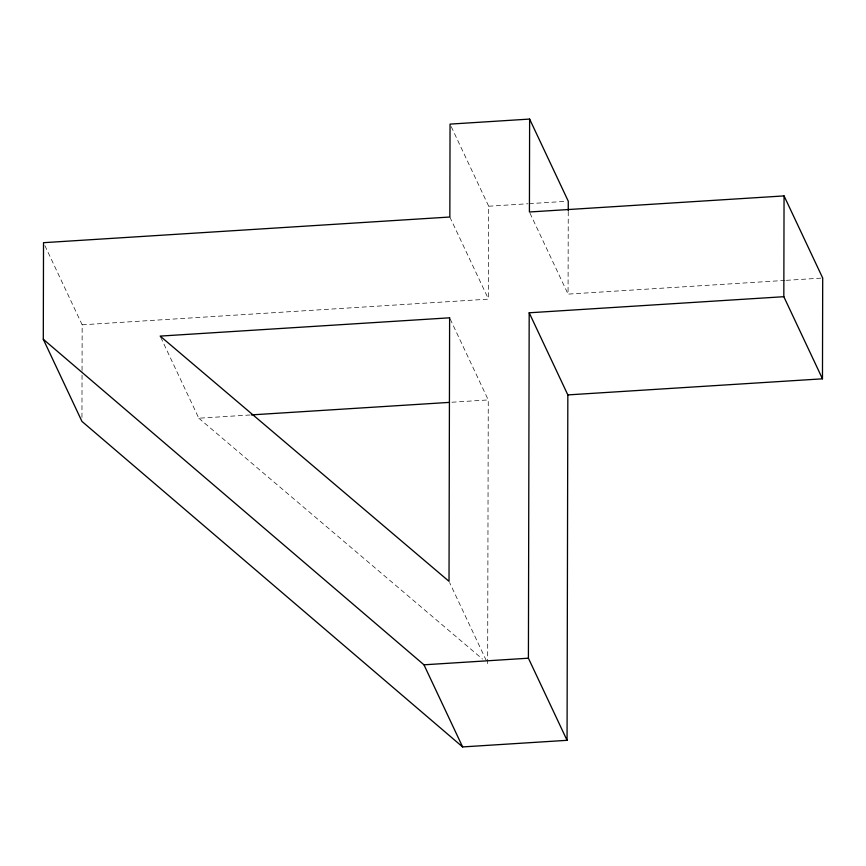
<?xml version="1.0" encoding="UTF-8"?>
<svg xmlns="http://www.w3.org/2000/svg" width="866" height="866" viewBox="0 0 866 866"><rect width="100%" height="100%" fill="white"/><g stroke="black" fill="none" stroke-linecap="round" stroke-linejoin="round"><path stroke-width="0.65" stroke-dasharray="4.33 3.25" d="M81.956 417.38L82.053 371.763M82.053 370.421L82.162 324.815L44.09 243.898M450.19 319.024L488.262 399.93L487.666 663.464L449.595 582.547M82.162 324.815L488.489 299.138L488.695 206.227L450.049 124.109M784.975 280.411L568.064 294.115L568.248 210.622M488.695 206.227L527.805 203.759M529.158 203.672L565.574 201.367M786.328 280.324L822.7 278.029M160.73 337.307L198.812 418.213L249.971 414.987M451.911 402.225L488.262 399.93M198.812 418.213L482.524 659.091M529.992 213.198L568.064 294.115M449.844 217.02L488.489 299.138"/><path stroke-width="1.3" d="M567.836 394.907L822.473 378.821L783.827 296.702L529.191 312.788L567.836 394.907L567.057 740.322L462.617 746.925L81.945 421.406L43.3 339.277L43.517 242.686L449.844 217.02L450.049 124.109L529.624 119.075L568.269 201.193L568.248 210.622M567.057 740.322L528.412 658.203L529.191 312.788M529.624 119.075L529.418 211.997L784.055 195.911L822.7 278.029L822.473 378.821M783.827 296.702L784.055 195.911M251.313 414.901L449.216 402.398M43.3 339.277L423.972 664.807L528.412 658.203M423.972 664.807L462.617 746.925M449.616 317.811L449.021 581.335L160.167 336.095L449.616 317.811"/></g></svg>
